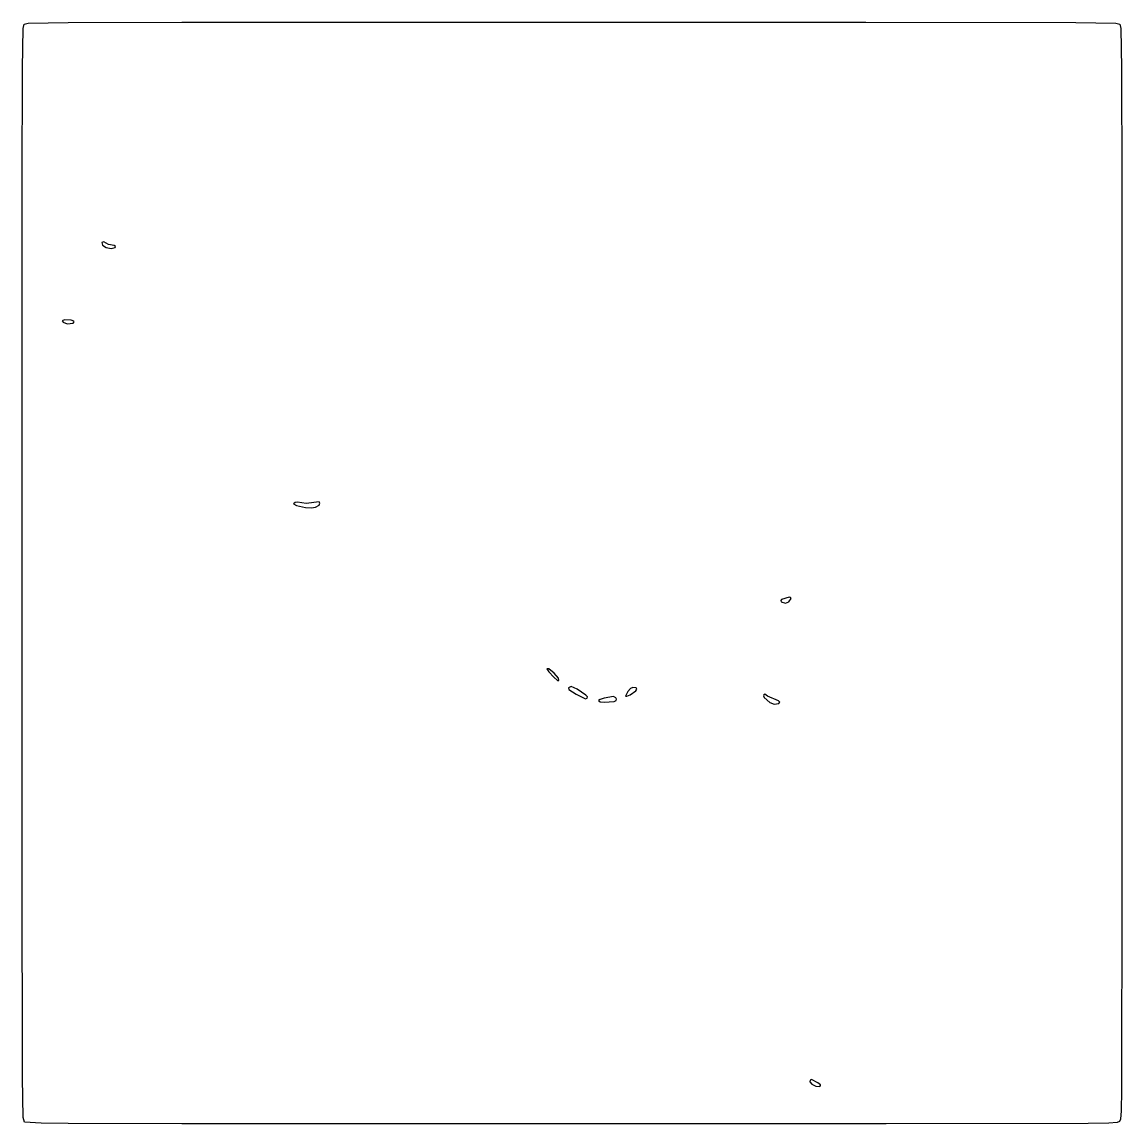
# Model space of a CAD drawing. Header units: millimetres. Extents: x 0 to 299, y 0 to 300.
import ezdxf

# ---------------------------------------------------------------- set-up
doc = ezdxf.new("R2010")
doc.units = ezdxf.units.MM
doc.layers.add('CUT', color=7, linetype='CONTINUOUS')

msp = doc.modelspace()

# ---------------------------------------------------------------- linework, layer by layer
at = {"layer": 'CUT'}
for points in [[(0.6491, 0.4987), (0.3377, 1.7193), (0.1229, 12.558), (0, 69.8348), (0.0307, 256.4047), (0.1229, 287.442), (0.3377, 298.2807), (0.5604, 299.4533), (1.689, 299.6623), (12.5273, 299.8771), (43.5018, 299.9693), (229.7036, 300), (286.8582, 299.8771), (297.6965, 299.6623), (298.8251, 299.4533), (299.0478, 298.2807), (299.2625, 287.442), (299.3547, 256.4367), (299.3855, 64.3355), (299.2318, 9.2431), (299.1388, 3.5392), (298.9822, 1.3099), (298.7092, 0.6763), (298.0756, 0.4032), (295.8463, 0.2467), (290.1731, 0.1536), (235.1735, 0), (43.4724, 0.0307), (12.5273, 0.1229), (5.2086, 0.2153)], [(25.3437, 238.5837), (25.4052, 238.8909), (25.0672, 239.1982), (23.5616, 239.444), (22.3019, 240.12), (21.7488, 239.9356), (21.9331, 239.2289), (22.8857, 238.5837), (24.2376, 238.3379)], [(13.8829, 218.0278), (14.1901, 218.3658), (14.098, 218.5809), (13.3298, 218.8574), (11.5784, 218.9189), (10.9639, 218.6424), (11.179, 218.2736), (12.2544, 217.8435)], [(79.8521, 167.8827), (80.8353, 168.4665), (81.0504, 168.9888), (80.8967, 169.3575), (77.3325, 168.9581), (74.9666, 169.2653), (74.3213, 169.2039), (73.9219, 168.8659), (74.69, 168.405), (77.1789, 167.8212), (78.8074, 167.6983)], [(206.693, 142.7831), (206.4995, 142.478), (206.651, 142.1341), (207.8365, 141.7926), (208.6713, 142.1654), (209.3262, 143.0822), (209.1541, 143.3651), (208.8054, 143.427)], [(146.067, 120.7179), (146.0363, 121.3324), (144.8073, 122.7458), (143.3631, 123.9134), (142.8101, 123.9442), (143.3631, 123.0531), (144.7458, 121.609), (145.7598, 120.7486)], [(148.7625, 118.7816), (148.8004, 118.2489), (150.8305, 116.9734), (153.3882, 115.7663), (153.8512, 115.9324), (153.8712, 116.2972), (153.4387, 116.7646), (151.0674, 118.3521), (149.4239, 119.1255)], [(165.5475, 116.8464), (167.053, 117.9526), (167.3296, 118.4135), (167.1145, 118.7207), (166.2234, 118.8129), (165.6089, 118.5978), (164.9329, 117.7682), (164.2877, 116.5084), (164.6257, 116.447)], [(161.1536, 115.0028), (161.676, 115.2487), (161.7681, 115.6481), (161.6145, 116.0475), (160.9693, 116.3548), (158.419, 115.9554), (157.3436, 115.5866), (156.9134, 115.2487), (157.3743, 114.9107), (158.4497, 114.8185)], [(205.9832, 114.4498), (206.2904, 114.8185), (205.8603, 115.1565), (202.9105, 116.447), (202.1731, 116.9693), (201.8658, 116.8464), (201.7737, 116.5699), (201.958, 116.0783), (203.5558, 114.7263), (204.6927, 114.3269)], [(217.1061, 10.1957), (217.3519, 10.503), (217.2904, 10.6873), (216.6452, 11.2404), (214.8938, 12.07), (214.4943, 11.9164), (214.4329, 11.4555), (215.0167, 10.8717), (216.0921, 10.2879)]]:
    msp.add_lwpolyline(points, close=True, dxfattribs=at)

doc.saveas('drawing.dxf')
